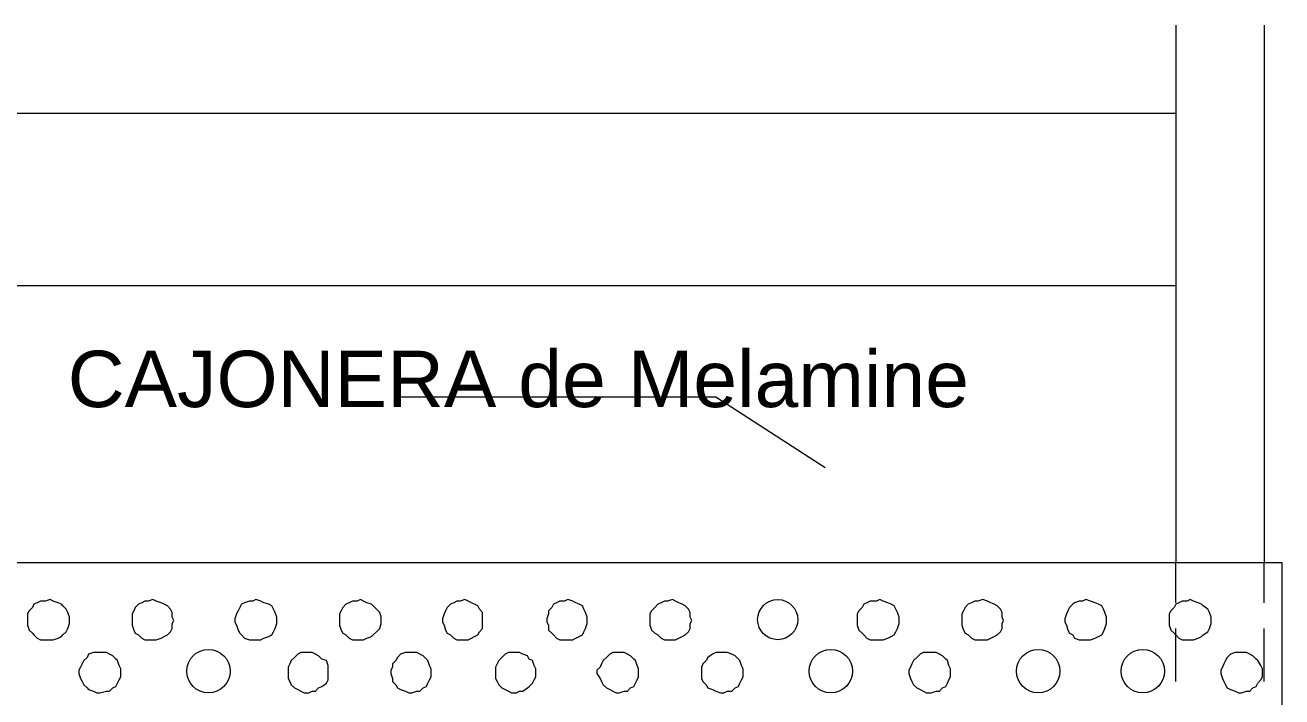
# Model space of a CAD drawing. Header units: inches. Extents: x 0.13 to 4.47, y 0.19 to 3.07.
# Drawn here: x 1.3013 to 1.6643, y 1.2722 to 1.4661 of the extents above; entities that cross this region are included whole.
import ezdxf

# ---------------------------------------------------------------- set-up
doc = ezdxf.new("R2010")
doc.units = ezdxf.units.IN
doc.header["$MEASUREMENT"] = 0
for name, color, linetype in [('PDF_PDF5_PDF12_PDF11_0', 7, 'Continuous'), ('PDF_PDF5_PDF12_PDF11_PROYECCION 2', 7, 'Continuous'), ('PDF_Texto', 7, 'Continuous')]:
    doc.layers.add(name, color=color, linetype=linetype)
doc.layers.add('PDF_PDF5_PDF12_PDF11_punteadas', color=7, linetype='Continuous', true_color=0xff3e00)
doc.styles.add('PDF Arial', font='arial.ttf')

msp = doc.modelspace()

# ---------------------------------------------------------------- linework, layer by layer
at = {"layer": 'PDF_PDF5_PDF12_PDF11_0', "lineweight": 5}
for points in [[(1.6336, 1.46611), (1.6336, 1.311)], [(1.65915, 1.46611), (1.65915, 1.311)], [(1.6336, 1.44057), (0.48607, 1.44057)], [(1.6336, 1.39088), (0.48607, 1.39088)], [(1.4093, 1.35883), (1.50079, 1.35883), (1.53237, 1.3384)]]:
    msp.add_lwpolyline(points, dxfattribs=at)
at = {"layer": 'PDF_PDF5_PDF12_PDF11_PROYECCION 2', "lineweight": 5}
for points in [[(0.45589, 1.311), (1.66425, 1.311), (1.66425, 1.00682), (0.45589, 1.00682)], [(1.3141, 1.29428), (1.3141, 1.29521), (1.31363, 1.2966), (1.31317, 1.29753), (1.31224, 1.29846), (1.31178, 1.29893), (1.31085, 1.29939), (1.30945, 1.29986), (1.30852, 1.30032), (1.30713, 1.29986), (1.30574, 1.29986), (1.30481, 1.29939), (1.30388, 1.29893), (1.30342, 1.298), (1.30249, 1.29707), (1.30202, 1.29614), (1.30202, 1.29475), (1.30202, 1.29382), (1.30202, 1.29289), (1.30249, 1.2915), (1.30342, 1.29057), (1.30388, 1.2901), (1.30481, 1.28917), (1.30574, 1.28871), (1.30713, 1.28871), (1.30852, 1.28871), (1.30945, 1.28871), (1.31085, 1.28917), (1.31178, 1.28964), (1.31224, 1.2901), (1.31317, 1.29103), (1.31363, 1.29196), (1.3141, 1.29335)], [(1.34428, 1.29428), (1.34382, 1.29521), (1.34382, 1.2966), (1.34335, 1.29753), (1.34243, 1.29846), (1.3415, 1.29893), (1.34057, 1.29939), (1.33917, 1.29986), (1.33825, 1.30032), (1.33685, 1.29986), (1.33592, 1.29986), (1.335, 1.29939), (1.33407, 1.29893), (1.33314, 1.298), (1.33267, 1.29707), (1.33221, 1.29614), (1.33221, 1.29475), (1.33221, 1.29382), (1.33221, 1.29289), (1.33267, 1.2915), (1.33314, 1.29057), (1.33407, 1.2901), (1.335, 1.28917), (1.33592, 1.28871), (1.33685, 1.28871), (1.33825, 1.28871), (1.33917, 1.28871), (1.34057, 1.28917), (1.3415, 1.28964), (1.34243, 1.2901), (1.34335, 1.29103), (1.34382, 1.29196), (1.34382, 1.29335)], [(1.374, 1.29428), (1.374, 1.29521), (1.37354, 1.2966), (1.37308, 1.29753), (1.37261, 1.29846), (1.37168, 1.29893), (1.37029, 1.29939), (1.36936, 1.29986), (1.36797, 1.30032), (1.36704, 1.29986), (1.36611, 1.29986), (1.36472, 1.29939), (1.36379, 1.29893), (1.36332, 1.298), (1.36286, 1.29707), (1.36239, 1.29614), (1.36193, 1.29475), (1.36193, 1.29382), (1.36239, 1.29289), (1.36286, 1.2915), (1.36332, 1.29057), (1.36379, 1.2901), (1.36472, 1.28917), (1.36611, 1.28871), (1.36704, 1.28871), (1.36797, 1.28871), (1.36936, 1.28871), (1.37029, 1.28917), (1.37168, 1.28964), (1.37261, 1.2901), (1.37308, 1.29103), (1.37354, 1.29196), (1.374, 1.29335)], [(1.40419, 1.29428), (1.40419, 1.29521), (1.40373, 1.2966), (1.4028, 1.29753), (1.40187, 1.29846), (1.4014, 1.29893), (1.40001, 1.29939), (1.39908, 1.29986), (1.39815, 1.30032), (1.39722, 1.29986), (1.39583, 1.29986), (1.3949, 1.29939), (1.39397, 1.29893), (1.39305, 1.298), (1.39258, 1.29707), (1.39212, 1.29614), (1.39212, 1.29475), (1.39212, 1.29382), (1.39212, 1.29289), (1.39258, 1.2915), (1.39305, 1.29057), (1.39397, 1.2901), (1.3949, 1.28917), (1.39583, 1.28871), (1.39722, 1.28871), (1.39815, 1.28871), (1.39908, 1.28871), (1.40001, 1.28917), (1.4014, 1.28964), (1.40187, 1.2901), (1.4028, 1.29103), (1.40373, 1.29196), (1.40419, 1.29335)], [(1.43345, 1.29428), (1.43345, 1.29521), (1.43345, 1.2966), (1.43252, 1.29753), (1.43205, 1.29846), (1.43113, 1.29893), (1.4302, 1.29939), (1.42927, 1.29986), (1.42834, 1.30032), (1.42695, 1.29986), (1.42602, 1.29986), (1.42509, 1.29939), (1.42416, 1.29893), (1.42323, 1.298), (1.42277, 1.29707), (1.4223, 1.29614), (1.42184, 1.29475), (1.42184, 1.29382), (1.4223, 1.29289), (1.42277, 1.2915), (1.42323, 1.29057), (1.42416, 1.2901), (1.42509, 1.28917), (1.42602, 1.28871), (1.42695, 1.28871), (1.42834, 1.28871), (1.42927, 1.28871), (1.4302, 1.28917), (1.43113, 1.28964), (1.43205, 1.2901), (1.43252, 1.29103), (1.43345, 1.29196), (1.43345, 1.29335)], [(1.46363, 1.29428), (1.46363, 1.29521), (1.46317, 1.2966), (1.46271, 1.29753), (1.46224, 1.29846), (1.46131, 1.29893), (1.46038, 1.29939), (1.45945, 1.29986), (1.45806, 1.30032), (1.45713, 1.29986), (1.45574, 1.29986), (1.45481, 1.29939), (1.45388, 1.29893), (1.45342, 1.298), (1.45249, 1.29707), (1.45249, 1.29614), (1.45202, 1.29475), (1.45202, 1.29382), (1.45249, 1.29289), (1.45249, 1.2915), (1.45342, 1.29057), (1.45388, 1.2901), (1.45481, 1.28917), (1.45574, 1.28871), (1.45713, 1.28871), (1.45806, 1.28871), (1.45945, 1.28871), (1.46038, 1.28917), (1.46131, 1.28964), (1.46224, 1.2901), (1.46271, 1.29103), (1.46317, 1.29196), (1.46363, 1.29335)], [(1.49382, 1.29428), (1.49336, 1.29521), (1.49336, 1.2966), (1.49289, 1.29753), (1.49196, 1.29846), (1.49103, 1.29893), (1.4901, 1.29939), (1.48918, 1.29986), (1.48825, 1.30032), (1.48685, 1.29986), (1.48593, 1.29986), (1.485, 1.29939), (1.48407, 1.29893), (1.48314, 1.298), (1.48221, 1.29707), (1.48175, 1.29614), (1.48175, 1.29475), (1.48175, 1.29382), (1.48175, 1.29289), (1.48221, 1.2915), (1.48314, 1.29057), (1.48407, 1.2901), (1.485, 1.28917), (1.48593, 1.28871), (1.48685, 1.28871), (1.48825, 1.28871), (1.48918, 1.28871), (1.4901, 1.28917), (1.49103, 1.28964), (1.49196, 1.2901), (1.49289, 1.29103), (1.49336, 1.29196), (1.49336, 1.29335)], [(1.55373, 1.29428), (1.55373, 1.29521), (1.55326, 1.2966), (1.5528, 1.29753), (1.55233, 1.29846), (1.55141, 1.29893), (1.55048, 1.29939), (1.54908, 1.29986), (1.54815, 1.30032), (1.54723, 1.29986), (1.54537, 1.29986), (1.54444, 1.29939), (1.54351, 1.29893), (1.54305, 1.298), (1.54212, 1.29707), (1.54165, 1.29614), (1.54165, 1.29475), (1.54165, 1.29382), (1.54165, 1.29289), (1.54212, 1.2915), (1.54305, 1.29057), (1.54351, 1.2901), (1.54444, 1.28917), (1.54537, 1.28871), (1.54723, 1.28871), (1.54815, 1.28871), (1.54908, 1.28871), (1.55048, 1.28917), (1.55141, 1.28964), (1.55233, 1.2901), (1.5528, 1.29103), (1.55326, 1.29196), (1.55373, 1.29335)], [(1.58391, 1.29428), (1.58345, 1.29521), (1.58345, 1.2966), (1.58298, 1.29753), (1.58206, 1.29846), (1.58113, 1.29893), (1.5802, 1.29939), (1.57927, 1.29986), (1.57788, 1.30032), (1.57648, 1.29986), (1.57555, 1.29986), (1.57463, 1.29939), (1.5737, 1.29893), (1.57277, 1.298), (1.5723, 1.29707), (1.57184, 1.29614), (1.57184, 1.29475), (1.57184, 1.29382), (1.57184, 1.29289), (1.5723, 1.2915), (1.57277, 1.29057), (1.5737, 1.2901), (1.57463, 1.28917), (1.57555, 1.28871), (1.57648, 1.28871), (1.57788, 1.28871), (1.57927, 1.28871), (1.5802, 1.28917), (1.58113, 1.28964), (1.58206, 1.2901), (1.58298, 1.29103), (1.58345, 1.29196), (1.58345, 1.29335)], [(1.61364, 1.29428), (1.61364, 1.29521), (1.61317, 1.2966), (1.61271, 1.29753), (1.61224, 1.29846), (1.61131, 1.29893), (1.61038, 1.29939), (1.60899, 1.29986), (1.6076, 1.30032), (1.60667, 1.29986), (1.60574, 1.29986), (1.60435, 1.29939), (1.60388, 1.29893), (1.60295, 1.298), (1.60249, 1.29707), (1.60203, 1.29614), (1.60156, 1.29475), (1.60156, 1.29382), (1.60203, 1.29289), (1.60249, 1.2915), (1.60295, 1.29057), (1.60388, 1.2901), (1.60435, 1.28917), (1.60574, 1.28871), (1.60667, 1.28871), (1.6076, 1.28871), (1.60899, 1.28871), (1.61038, 1.28917), (1.61131, 1.28964), (1.61224, 1.2901), (1.61271, 1.29103), (1.61317, 1.29196), (1.61364, 1.29335)], [(1.64382, 1.29428), (1.64382, 1.29521), (1.64336, 1.2966), (1.64289, 1.29753), (1.6415, 1.29846), (1.64103, 1.29893), (1.64011, 1.29939), (1.63871, 1.29986), (1.63778, 1.30032), (1.63686, 1.29986), (1.63546, 1.29986), (1.63453, 1.29939), (1.6336, 1.29893), (1.63314, 1.298), (1.63221, 1.29707), (1.63175, 1.29614), (1.63175, 1.29475), (1.63175, 1.29382), (1.63175, 1.29289), (1.63221, 1.2915), (1.63314, 1.29057), (1.6336, 1.2901), (1.63453, 1.28917), (1.63546, 1.28871), (1.63686, 1.28871), (1.63778, 1.28871), (1.63871, 1.28871), (1.64011, 1.28917), (1.64103, 1.28964), (1.6415, 1.2901), (1.64289, 1.29103), (1.64336, 1.29196), (1.64382, 1.29335)], [(1.32896, 1.27942), (1.32896, 1.28035), (1.32849, 1.28128), (1.32803, 1.28267), (1.32756, 1.28314), (1.32664, 1.28407), (1.32571, 1.28453), (1.32478, 1.28499), (1.32292, 1.28499), (1.32199, 1.28499), (1.32106, 1.28499), (1.31967, 1.28453), (1.31921, 1.2836), (1.31828, 1.28267), (1.31781, 1.28174), (1.31735, 1.28082), (1.31688, 1.27989), (1.31688, 1.27896), (1.31735, 1.27756), (1.31781, 1.27664), (1.31828, 1.27571), (1.31921, 1.27478), (1.31967, 1.27431), (1.32106, 1.27385), (1.32199, 1.27338), (1.32292, 1.27338), (1.32478, 1.27385), (1.32571, 1.27385), (1.32664, 1.27478), (1.32756, 1.27524), (1.32803, 1.27617), (1.32849, 1.2771), (1.32896, 1.27803)], [(1.38887, 1.27942), (1.38887, 1.28035), (1.38887, 1.28128), (1.3884, 1.28267), (1.38701, 1.28314), (1.38608, 1.28407), (1.38515, 1.28453), (1.38422, 1.28499), (1.38329, 1.28499), (1.3819, 1.28499), (1.38097, 1.28499), (1.38004, 1.28453), (1.37911, 1.2836), (1.37818, 1.28267), (1.37772, 1.28174), (1.37726, 1.28082), (1.37726, 1.27989), (1.37726, 1.27896), (1.37726, 1.27756), (1.37772, 1.27664), (1.37818, 1.27571), (1.37911, 1.27478), (1.38004, 1.27431), (1.38097, 1.27385), (1.3819, 1.27338), (1.38329, 1.27338), (1.38422, 1.27385), (1.38515, 1.27385), (1.38608, 1.27478), (1.38701, 1.27524), (1.3884, 1.27617), (1.38887, 1.2771), (1.38887, 1.27803)], [(1.41859, 1.27942), (1.41859, 1.28035), (1.41812, 1.28128), (1.41766, 1.28267), (1.41719, 1.28314), (1.41627, 1.28407), (1.41534, 1.28453), (1.41441, 1.28499), (1.41301, 1.28499), (1.41209, 1.28499), (1.41116, 1.28499), (1.40976, 1.28453), (1.40883, 1.2836), (1.40837, 1.28267), (1.40744, 1.28174), (1.40744, 1.28082), (1.40698, 1.27989), (1.40698, 1.27896), (1.40744, 1.27756), (1.40744, 1.27664), (1.40837, 1.27571), (1.40883, 1.27478), (1.40976, 1.27431), (1.41116, 1.27385), (1.41209, 1.27338), (1.41301, 1.27338), (1.41441, 1.27385), (1.41534, 1.27385), (1.41627, 1.27478), (1.41719, 1.27524), (1.41766, 1.27617), (1.41812, 1.2771), (1.41859, 1.27803)], [(1.44877, 1.27942), (1.44877, 1.28035), (1.44831, 1.28128), (1.44784, 1.28267), (1.44692, 1.28314), (1.44645, 1.28407), (1.44506, 1.28453), (1.44413, 1.28499), (1.4432, 1.28499), (1.44181, 1.28499), (1.44088, 1.28499), (1.43995, 1.28453), (1.43902, 1.2836), (1.43809, 1.28267), (1.43763, 1.28174), (1.43716, 1.28082), (1.43716, 1.27989), (1.43716, 1.27896), (1.43716, 1.27756), (1.43763, 1.27664), (1.43809, 1.27571), (1.43902, 1.27478), (1.43995, 1.27431), (1.44088, 1.27385), (1.44181, 1.27338), (1.4432, 1.27338), (1.44413, 1.27385), (1.44506, 1.27385), (1.44645, 1.27478), (1.44692, 1.27524), (1.44784, 1.27617), (1.44831, 1.2771), (1.44877, 1.27803)], [(1.47849, 1.27942), (1.47849, 1.28035), (1.47803, 1.28128), (1.47757, 1.28267), (1.4771, 1.28314), (1.47617, 1.28407), (1.47524, 1.28453), (1.47432, 1.28499), (1.47292, 1.28499), (1.47199, 1.28499), (1.47106, 1.28499), (1.47014, 1.28453), (1.46921, 1.2836), (1.46828, 1.28267), (1.46781, 1.28174), (1.46735, 1.28082), (1.46642, 1.27989), (1.46642, 1.27896), (1.46735, 1.27756), (1.46781, 1.27664), (1.46828, 1.27571), (1.46921, 1.27478), (1.47014, 1.27431), (1.47106, 1.27385), (1.47199, 1.27338), (1.47292, 1.27338), (1.47432, 1.27385), (1.47524, 1.27385), (1.47617, 1.27478), (1.4771, 1.27524), (1.47757, 1.27617), (1.47803, 1.2771), (1.47849, 1.27803)], [(1.50868, 1.27942), (1.50868, 1.28035), (1.50822, 1.28128), (1.50775, 1.28267), (1.50729, 1.28314), (1.50636, 1.28407), (1.50543, 1.28453), (1.50404, 1.28499), (1.50311, 1.28499), (1.50218, 1.28499), (1.50079, 1.28499), (1.49986, 1.28453), (1.49846, 1.2836), (1.498, 1.28267), (1.49707, 1.28174), (1.49661, 1.28082), (1.49661, 1.27989), (1.49661, 1.27896), (1.49661, 1.27756), (1.49707, 1.27664), (1.498, 1.27571), (1.49846, 1.27478), (1.49986, 1.27431), (1.50079, 1.27385), (1.50218, 1.27338), (1.50311, 1.27338), (1.50404, 1.27385), (1.50543, 1.27385), (1.50636, 1.27478), (1.50729, 1.27524), (1.50775, 1.27617), (1.50822, 1.2771), (1.50868, 1.27803)], [(1.56859, 1.27942), (1.56859, 1.28035), (1.56812, 1.28128), (1.56766, 1.28267), (1.5672, 1.28314), (1.56627, 1.28407), (1.56534, 1.28453), (1.56441, 1.28499), (1.56302, 1.28499), (1.56162, 1.28499), (1.56069, 1.28499), (1.55976, 1.28453), (1.55884, 1.2836), (1.55791, 1.28267), (1.55744, 1.28174), (1.55698, 1.28082), (1.55651, 1.27989), (1.55651, 1.27896), (1.55698, 1.27756), (1.55744, 1.27664), (1.55791, 1.27571), (1.55884, 1.27478), (1.55976, 1.27431), (1.56069, 1.27385), (1.56162, 1.27338), (1.56302, 1.27338), (1.56441, 1.27385), (1.56534, 1.27385), (1.56627, 1.27478), (1.5672, 1.27524), (1.56766, 1.27617), (1.56812, 1.2771), (1.56859, 1.27803)], [(1.65868, 1.27942), (1.65868, 1.28035), (1.65822, 1.28128), (1.65729, 1.28267), (1.65682, 1.28314), (1.6559, 1.28407), (1.65497, 1.28453), (1.65404, 1.28499), (1.65264, 1.28499), (1.65172, 1.28499), (1.65079, 1.28499), (1.64939, 1.28453), (1.64847, 1.2836), (1.648, 1.28267), (1.64754, 1.28174), (1.64707, 1.28082), (1.64661, 1.27989), (1.64661, 1.27896), (1.64707, 1.27756), (1.64754, 1.27664), (1.648, 1.27571), (1.64847, 1.27478), (1.64939, 1.27431), (1.65079, 1.27385), (1.65172, 1.27338), (1.65264, 1.27338), (1.65404, 1.27385), (1.65497, 1.27385), (1.6559, 1.27478), (1.65682, 1.27524), (1.65729, 1.27617), (1.65822, 1.2771), (1.65868, 1.27803)]]:
    msp.add_lwpolyline(points, close=True, dxfattribs=at)
for centre, radius in [((1.51867, 1.29452), 0.0058), ((1.51867, 1.29452), 0.0058), ((1.35427, 1.27965), 0.00627), ((1.53399, 1.27965), 0.00627), ((1.53399, 1.27965), 0.00627), ((1.5939, 1.27965), 0.00627), ((1.62408, 1.27965), 0.00627)]:
    msp.add_circle(centre, radius, dxfattribs=at)
at = {"layer": 'PDF_PDF5_PDF12_PDF11_punteadas', "lineweight": 5}
for points in [[(1.6336, 1.29939), (1.6336, 1.311)], [(1.65915, 1.29939), (1.65915, 1.311)], [(1.6336, 1.27664), (1.6336, 1.29196)], [(1.65915, 1.27664), (1.65915, 1.29196)]]:
    msp.add_lwpolyline(points, dxfattribs=at)

# ---------------------------------------------------------------- texts
at = {"layer": 'PDF_Texto', "insert": (1.31363, 1.35562), "char_height": 0.0162756, "attachment_point": 7, "style": 'PDF Arial'}
msp.add_mtext('CAJONERA de Melamine', dxfattribs=at)

doc.saveas('drawing.dxf')
